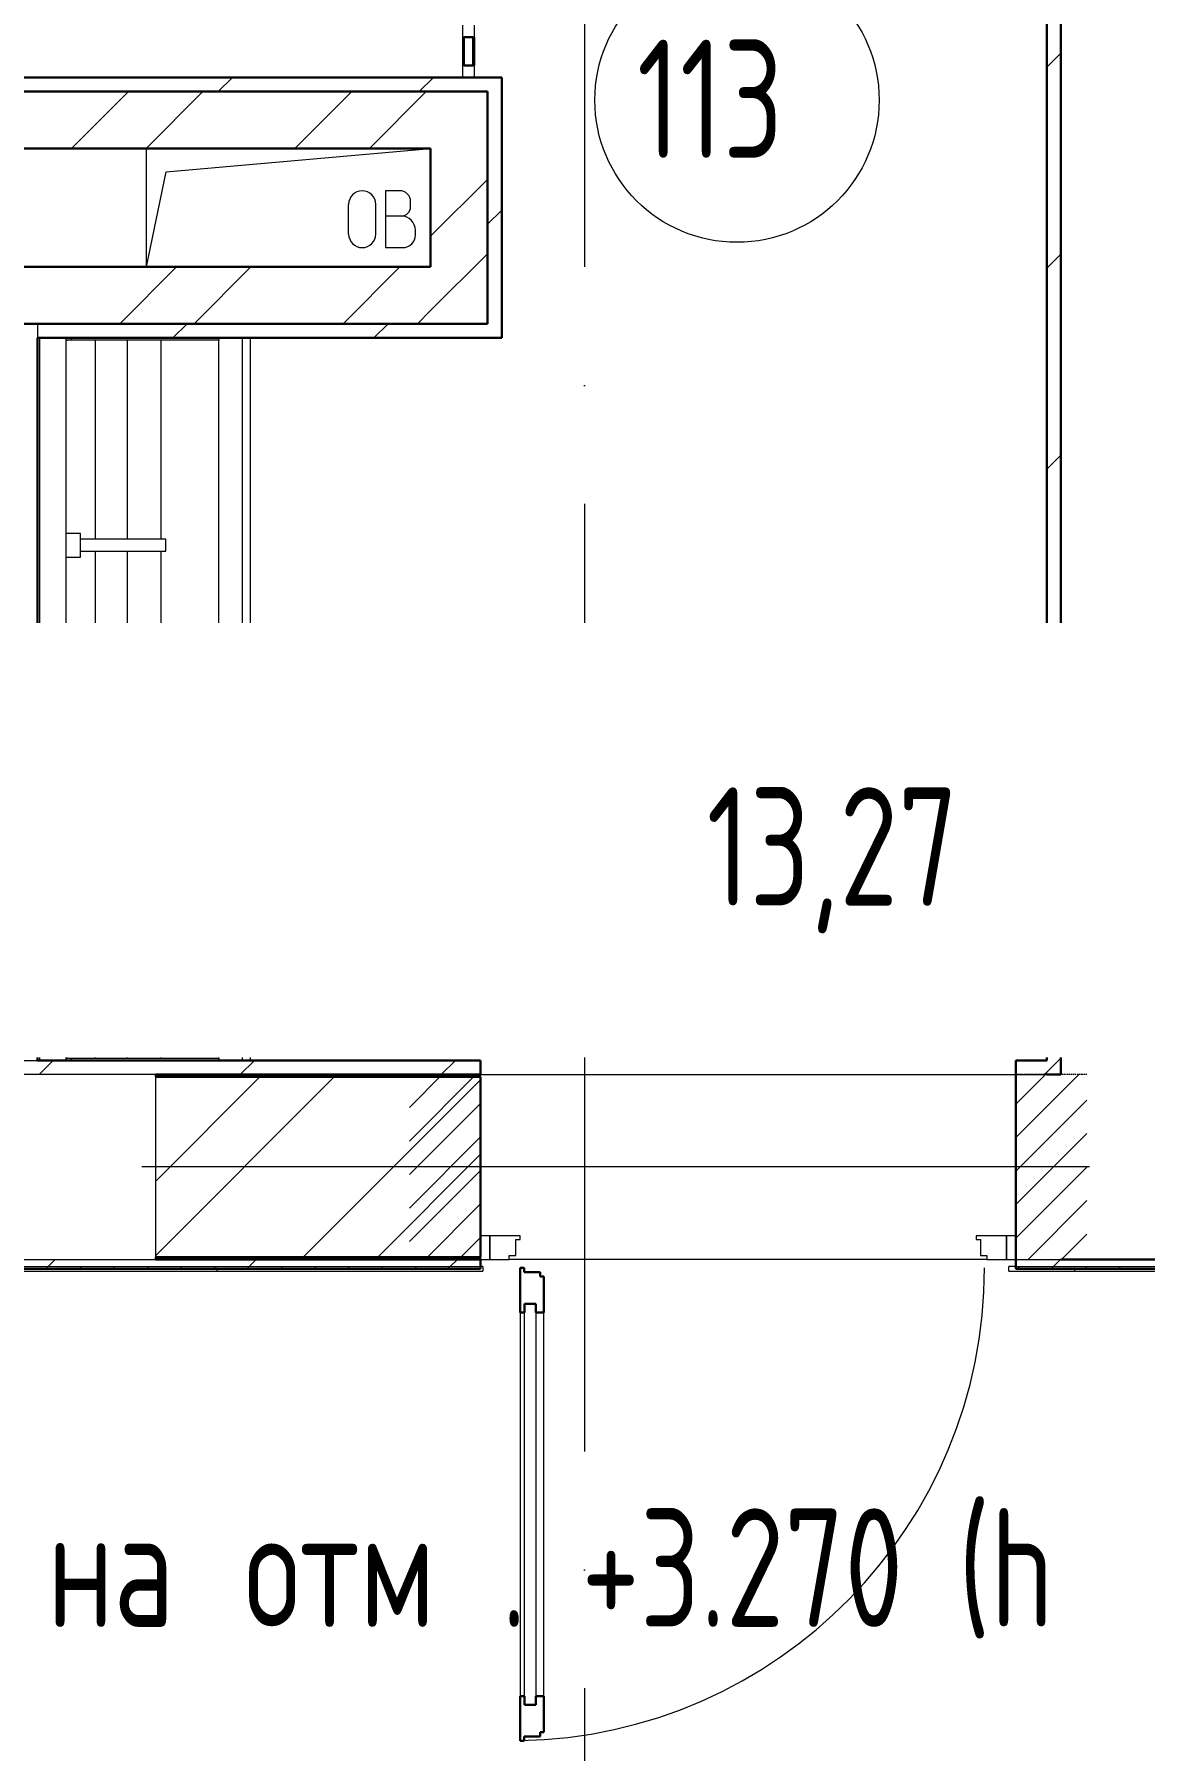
# Model space of a CAD drawing. Header units: millimetres. Extents: x -396912 to 182286, y -43638 to 41610.
# Drawn here: x -42117 to -39774, y -11860 to -8237 of the extents above; entities that cross this region are included whole.
import ezdxf
from ezdxf import colors
from ezdxf.entities.mleader import LeaderData, LeaderLine
from ezdxf.math import Vec2, Vec3

# ---------------------------------------------------------------- set-up
doc = ezdxf.new("R2010")
doc.units = ezdxf.units.MM
doc.linetypes.add('ADSK_Линия сетки', pattern=[25, 20, -2.5, 0, -2.5])
doc.linetypes.add('ADSK_Штриховая_ш2 п1_5', pattern=[4.5, 3, -1.5])
for name, color, linetype, lineweight in [('RC-Выноски', 7, 'Continuous', 0), ('Аннотация', 7, 'Continuous', 18), ('Витраж', 7, 'Continuous', 9), ('Двери', 252, 'Continuous', 9), ('Марки помещений', 252, 'Continuous', 20), ('Ограждение', 252, 'Continuous', 9), ('Оси', 252, 'Continuous', 9), ('Перекрытие', 252, 'Continuous', 18), ('Сантехника', 252, 'Continuous', 9), ('Стены внутренние', 7, 'Continuous', 18), ('Стены наружные', 7, 'Continuous', 18), ('Стены разрез', 7, 'Continuous', 30), ('Стены штриховка', 7, 'Continuous', 9)]:
    doc.layers.add(name, color=color, linetype=linetype, lineweight=lineweight)
doc.layers.add('Двери открывание', color=7, linetype='Continuous', lineweight=9, true_color=0xc0c0c0)
doc.styles.add('GOST Common_3', font='', dxfattribs={"height": 3.5})
doc.styles.add('RubezhCAD', font='', dxfattribs={"oblique": 10})
doc.styles.get('GOST Common_3').set_extended_font_data('GOST 2.304 type A')
doc.styles.get('RubezhCAD').set_extended_font_data('GOST type A')

# ---------------------------------------------------------------- blocks, each defined once
blk = doc.blocks.new('1 этаж')
at = {"layer": 'Двери', "lineweight": 18, "true_color": 0x636466}
h = blk.add_hatch(dxfattribs=at)
h.set_pattern_fill('FP_2', color=251, angle=180, style=0, pattern_type=2)
h.set_pattern_definition([(225, (-46187.8, -11545.73), (35.3553, -35.3553), [])])
h.paths.add_polyline_path([(-45597.8, -11740.7), (-45597.8, -11350.7), (-45747.8, -11350.7), (-45747.8, -11740.7)])
h.paths.add_polyline_path([(-47027.8, -11740.7), (-46877.8, -11740.7), (-46877.8, -11350.7), (-47027.8, -11350.7)])
at = {"layer": 'Ограждение', "true_color": 0x636466}
h = blk.add_hatch(dxfattribs=at)
h.set_pattern_fill('FP_27', color=251, style=0, pattern_type=2)
h.set_pattern_definition([(0, (-32131.8, 94), (0, 600), []), (90, (-32131.8, 94), (-600, 4e-14), [])])
h.paths.add_polyline_path([(-46877.8, -11765.7), (-46872.8, -11765.7), (-46872.8, -11755.7), (-46877.8, -11755.7), (-46877.8, -11760.7), (-48342.8, -11760.7), (-48342.8, -11755.7), (-48371.8, -11755.7), (-48371.8, -11765.7), (-47395.4, -11765.7)])
h = blk.add_hatch(dxfattribs=at)
h.set_pattern_fill('FP_26', color=251, style=0, pattern_type=2)
h.set_pattern_definition([(0, (-32121.8, 94), (0, 600), []), (90, (-32121.8, 94), (-600, 4e-14), [])])
h.paths.add_polyline_path([(-44347.8, -11765.7), (-44352.8, -11760.7), (-45747.8, -11760.7), (-45747.8, -11755.7), (-45762.8, -11755.7), (-45762.8, -11765.7), (-44352.8, -11765.7)])
at = {"color": 251, "lineweight": 18, "true_color": 0x636466}
for p, q in [((-47582.8, -9645.7), (-47582.8, -9395.7)), ((-47541, -9445.1), (-46982.8, -9395.7)), ((-47582.8, -9645.7), (-47541, -9445.1)), ((-47048.4, -9485), (-47078.4, -9485)), ((-47078.4, -9485), (-47078.4, -9605)), ((-47155.9, -9576.3), (-47155.9, -9513.7)), ((-47098.6, -9576.3), (-47098.6, -9513.7)), ((-47025.1, -9518.3), (-47025.1, -9508.3)), ((-47045.1, -9538.3), (-47078.4, -9538.3)), ((-47015.1, -9578.3), (-47015.1, -9568.3)), ((-47078.4, -9605), (-47041.7, -9605))]:
    blk.add_line(p, q, dxfattribs=at)
for centre, radius, start, end in [((-47127.2, -9513.7), 28.7, 0, 180), ((-47048.4, -9508.3), 23.3, 0, 90), ((-47045.1, -9518.3), 20, 270, 0), ((-47045.1, -9568.3), 30, 0, 90), ((-47127.2, -9576.3), 28.7, 180, 0), ((-47041.7, -9578.3), 26.7, 270, 0)]:
    blk.add_arc(centre, radius, start, end, dxfattribs=at)
at = {"layer": 'Витраж', "color": 251, "lineweight": 18, "true_color": 0x636466, "extrusion": (0, 0, -1)}
for p, q in [((-46915.3, -9135.7), (-46915.3, -9160.7)), ((-46915.3, -9160.7), (-46890.3, -9160.7)), ((-46890.3, -9160.7), (-46890.3, -9135.7))]:
    blk.add_line(p, q, dxfattribs=at)
at = {"layer": 'Витраж', "color": 251, "true_color": 0x636466}
for p, q in [((-46915.3, -9160.7), (-46915.3, -9220.7)), ((-46890.3, -9160.7), (-46890.3, -9220.7))]:
    blk.add_line(p, q, dxfattribs=at)
at = {"layer": 'Витраж', "color": 251, "lineweight": 18, "true_color": 0x636466}
for p, q in [((-46890.3, -9220.7), (-46915.3, -9220.7)), ((-46915.3, -9220.7), (-46915.3, -9245.7)), ((-46890.3, -9245.7), (-46890.3, -9220.7)), ((-46915.3, -9245.7), (-46890.3, -9245.7))]:
    blk.add_line(p, q, dxfattribs=at)
at = {"layer": 'Двери', "color": 251, "linetype": 'ADSK_Штриховая_ш2 п1_5', "true_color": 0x636466}
for p, q in [((-46877.8, -11350.7), (-47027.8, -11350.7)), ((-46877.8, -11740.7), (-46877.8, -11350.7)), ((-45597.8, -11350.7), (-45747.8, -11350.7)), ((-45747.8, -11350.7), (-45747.8, -11740.7)), ((-47027.8, -11740.7), (-46877.8, -11740.7)), ((-45747.8, -11740.7), (-45597.8, -11740.7))]:
    blk.add_line(p, q, dxfattribs=at)
at = {"layer": 'Двери', "color": 251, "true_color": 0x636466}
for p, q in [((-46877.8, -11690.7), (-46877.8, -11740.7)), ((-46857.8, -11690.7), (-46877.8, -11690.7)), ((-46857.8, -11740.7), (-46857.8, -11690.7)), ((-46793.8, -11690.7), (-46857.8, -11690.7)), ((-46857.8, -11690.7), (-46857.8, -11740.7)), ((-46802.8, -11732.7), (-46802.8, -11698.7)), ((-46802.8, -11698.7), (-46793.8, -11698.7)), ((-46793.8, -11698.7), (-46793.8, -11690.7)), ((-45767.8, -11690.7), (-45831.8, -11690.7)), ((-45831.8, -11690.7), (-45831.8, -11698.7)), ((-45831.8, -11698.7), (-45822.8, -11698.7)), ((-45822.8, -11698.7), (-45822.8, -11732.7)), ((-45747.8, -11690.7), (-45767.8, -11690.7)), ((-45767.8, -11690.7), (-45767.8, -11740.7)), ((-45767.8, -11740.7), (-45767.8, -11690.7)), ((-45747.8, -11740.7), (-45747.8, -11690.7)), ((-46816.8, -11740.7), (-46816.8, -11732.7)), ((-46816.8, -11732.7), (-46802.8, -11732.7)), ((-45822.8, -11732.7), (-45808.8, -11732.7)), ((-45808.8, -11732.7), (-45808.8, -11740.7)), ((-46877.8, -11740.7), (-46857.8, -11740.7)), ((-46857.8, -11740.7), (-46816.8, -11740.7)), ((-45808.8, -11740.7), (-45767.8, -11740.7)), ((-45767.8, -11740.7), (-45747.8, -11740.7)), ((-46784.8, -11834.7), (-46760.8, -11834.7)), ((-46784.8, -12680.7), (-46784.8, -11834.7)), ((-46760.8, -11834.7), (-46760.8, -12680.7)), ((-46793.8, -11852.7), (-46793.8, -12662.7)), ((-46743.8, -12662.7), (-46743.8, -11852.7)), ((-46760.8, -12680.7), (-46784.8, -12680.7))]:
    blk.add_line(p, q, dxfattribs=at)
at = {"layer": 'Двери', "color": 251, "lineweight": 30, "true_color": 0x636466}
for p, q in [((-46785.8, -11758.7), (-46793.8, -11758.7)), ((-46793.8, -11758.7), (-46793.8, -11852.7)), ((-46785.8, -11767.7), (-46785.8, -11758.7)), ((-46751.8, -11767.7), (-46785.8, -11767.7)), ((-46751.8, -11776.7), (-46751.8, -11767.7)), ((-46743.8, -11776.7), (-46751.8, -11776.7)), ((-46743.8, -11852.7), (-46743.8, -11776.7)), ((-46784.8, -11834.7), (-46784.8, -11852.7)), ((-46760.8, -11834.7), (-46784.8, -11834.7)), ((-46760.8, -11852.7), (-46760.8, -11834.7)), ((-46784.8, -11852.7), (-46793.8, -11852.7)), ((-46743.8, -11852.7), (-46760.8, -11852.7)), ((-46793.8, -12662.7), (-46793.8, -12756.7)), ((-46784.8, -12662.7), (-46793.8, -12662.7)), ((-46784.8, -12680.7), (-46784.8, -12662.7)), ((-46760.8, -12662.7), (-46760.8, -12680.7)), ((-46743.8, -12662.7), (-46760.8, -12662.7)), ((-46743.8, -12738.7), (-46743.8, -12662.7)), ((-46760.8, -12680.7), (-46784.8, -12680.7)), ((-46785.8, -12756.7), (-46785.8, -12747.7)), ((-46785.8, -12747.7), (-46751.8, -12747.7)), ((-46751.8, -12747.7), (-46751.8, -12738.7)), ((-46751.8, -12738.7), (-46743.8, -12738.7)), ((-46793.8, -12756.7), (-46785.8, -12756.7))]:
    blk.add_line(p, q, dxfattribs=at)
at = {"layer": 'Двери открывание', "color": 251, "true_color": 0x636466}
blk.add_arc((-46811.8, -11758.7), 998, 271.0334, 0, dxfattribs=at)
at = {"layer": 'Марки помещений', "color": 251, "true_color": 0x636466}
blk.add_circle((-46336.3, -9293.8), 300, dxfattribs=at)
at = {"layer": 'Ограждение', "color": 251, "true_color": 0x636466}
for p, q in [((-48371.8, -11765.7), (-46872.8, -11765.7)), ((-46872.8, -11755.7), (-46877.8, -11755.7)), ((-46872.8, -11755.7), (-46872.8, -11765.7)), ((-45762.8, -11765.7), (-45762.8, -11755.7)), ((-45747.8, -11755.7), (-45762.8, -11755.7)), ((-45762.8, -11765.7), (-44347.8, -11765.7))]:
    blk.add_line(p, q, dxfattribs=at)
at = {"layer": 'Оси', "color": 251, "linetype": 'ADSK_Линия сетки', "ltscale": 100, "true_color": 0x636466}
for p, q in [((-46657.8, -2645.7), (-46657.8, -33771.9)), ((4409.5, -11545.7), (-72530.1, -11545.7))]:
    blk.add_line(p, q, dxfattribs=at)
at = {"layer": 'Перекрытие', "color": 251, "ltscale": 100, "true_color": 0x636466}
blk.add_line((-47582.8, -9645.7), (-47582.8, -9395.7), dxfattribs=at)
at = {"layer": 'Сантехника', "color": 251, "true_color": 0x636466}
for p, q in [((-47807.8, -11320.7), (-47807.8, -9795.7)), ((-47751.8, -9800.7), (-47751.8, -9795.7)), ((-47751.8, -9795.7), (-47751.8, -9800.7)), ((-47751.8, -11315.7), (-47751.8, -9800.7)), ((-47751.8, -9800.7), (-47749.4, -9800.7)), ((-47740.9, -9800.7), (-47749.4, -9800.7)), ((-47740.9, -9800.7), (-47740.9, -9795.7)), ((-47429.8, -9800.7), (-47740.9, -9800.7)), ((-47690.4, -10220.8), (-47690.4, -9800.7)), ((-47622.4, -10220.7), (-47622.4, -9800.7)), ((-47551.7, -10220.7), (-47551.7, -9800.7)), ((-47429.8, -9795.7), (-47429.8, -9800.7)), ((-47429.8, -11315.7), (-47429.8, -9800.7)), ((-47379.8, -11320.7), (-47379.8, -9795.7)), ((-47362.8, -11320.7), (-47362.8, -9795.7)), ((-47721.8, -10208.2), (-47751.8, -10208.2)), ((-47721.8, -10258.2), (-47721.8, -10208.2)), ((-47541.8, -10220.7), (-47721.8, -10220.7)), ((-47721.8, -10245.7), (-47541.8, -10245.7)), ((-47690.4, -10870.8), (-47690.4, -10245.7)), ((-47622.4, -10870.7), (-47622.4, -10245.7)), ((-47551.7, -10870.7), (-47551.7, -10245.7)), ((-47541.8, -10245.7), (-47541.8, -10220.7)), ((-47751.8, -10258.2), (-47721.8, -10258.2)), ((-47721.8, -10858.2), (-47751.8, -10858.2)), ((-47721.8, -10908.2), (-47721.8, -10858.2)), ((-47541.8, -10870.7), (-47721.8, -10870.7)), ((-47721.8, -10895.7), (-47541.8, -10895.7)), ((-47690.4, -11315.7), (-47690.4, -10895.7)), ((-47622.4, -11315.7), (-47622.4, -10895.7)), ((-47551.7, -11315.7), (-47551.7, -10895.7)), ((-47541.8, -10895.7), (-47541.8, -10870.7)), ((-47751.8, -10908.2), (-47721.8, -10908.2)), ((-47751.8, -11320.7), (-47751.8, -11315.7)), ((-47749.4, -11315.7), (-47751.8, -11315.7)), ((-47751.8, -11315.7), (-47751.8, -11320.7)), ((-47749.4, -11315.7), (-47740.9, -11315.7)), ((-47740.9, -11315.7), (-47429.8, -11315.7)), ((-47740.9, -11320.7), (-47740.9, -11315.7)), ((-47429.8, -11315.7), (-47429.8, -11320.7))]:
    blk.add_line(p, q, dxfattribs=at)
at = {"layer": 'Сантехника', "color": 251, "true_color": 0x636466, "flags": 128}
for points in [[(-47552.5, -10558.2), (-47552.5, -10556.9), (-47552.6, -10555.5), (-47552.7, -10554.1), (-47552.9, -10552.8), (-47553.2, -10551.4), (-47553.5, -10550.1), (-47553.8, -10548.8), (-47554.2, -10547.4), (-47554.7, -10546.1), (-47555.2, -10544.9), (-47555.8, -10543.6), (-47556.4, -10542.4), (-47557, -10541.2), (-47557.7, -10540), (-47558.5, -10538.9), (-47559.3, -10537.7), (-47560.1, -10536.7), (-47561, -10535.6), (-47561.9, -10534.6), (-47562.9, -10533.6), (-47563.9, -10532.7), (-47564.9, -10531.8), (-47566, -10530.9), (-47567.1, -10530.1), (-47568.3, -10529.4), (-47569.4, -10528.7), (-47570.6, -10528), (-47571.9, -10527.4), (-47573.1, -10526.8), (-47574.4, -10526.3), (-47575.7, -10525.8), (-47577, -10525.4), (-47578.3, -10525), (-47579.6, -10524.7), (-47581, -10524.4), (-47582.3, -10524.2), (-47583.7, -10524.1), (-47585.1, -10524), (-47586.4, -10523.9), (-47587.8, -10523.9), (-47589.2, -10524), (-47590.5, -10524.1), (-47591.9, -10524.3), (-47593.3, -10524.5), (-47594.6, -10524.8), (-47595.9, -10525.2), (-47597.2, -10525.6), (-47598.5, -10526), (-47599.8, -10526.5), (-47601.1, -10527), (-47602.3, -10527.6), (-47603.5, -10528.3), (-47604.7, -10529), (-47605.9, -10529.7), (-47607, -10530.5), (-47608.1, -10531.3), (-47609.1, -10532.2), (-47610.2, -10533.1), (-47611.1, -10534.1), (-47612.1, -10535.1), (-47613, -10536.1), (-47613.9, -10537.2), (-47614.7, -10538.3), (-47615.5, -10539.4), (-47616.2, -10540.5), (-47616.9, -10541.7), (-47617.5, -10543), (-47618.1, -10544.2), (-47618.6, -10545.5), (-47619.1, -10546.7), (-47619.6, -10548), (-47619.9, -10549.4), (-47620.3, -10550.7), (-47620.5, -10552), (-47620.8, -10553.4), (-47620.9, -10554.8), (-47621, -10556.1), (-47621.1, -10557.5), (-47621.1, -10558.2)], [(-47610.1, -10558.2), (-47610.1, -10557.3), (-47610, -10556.4), (-47609.9, -10555.4), (-47609.8, -10554.5), (-47609.6, -10553.6), (-47609.4, -10552.7), (-47609.2, -10551.8), (-47608.9, -10550.9), (-47608.6, -10550), (-47608.3, -10549.2), (-47607.9, -10548.3), (-47607.5, -10547.5), (-47607, -10546.7), (-47606.5, -10545.9), (-47606, -10545.1), (-47605.5, -10544.3), (-47604.9, -10543.6), (-47604.3, -10542.9), (-47603.7, -10542.2), (-47603, -10541.5), (-47602.4, -10540.9), (-47601.6, -10540.3), (-47600.9, -10539.7), (-47600.2, -10539.1), (-47599.4, -10538.6), (-47598.6, -10538.1), (-47597.8, -10537.7), (-47597, -10537.3), (-47596.1, -10536.9), (-47595.2, -10536.5), (-47594.4, -10536.2), (-47593.5, -10535.9), (-47592.6, -10535.7), (-47591.7, -10535.4), (-47590.8, -10535.3), (-47589.8, -10535.1), (-47588.9, -10535), (-47588, -10535), (-47587.1, -10534.9), (-47586.1, -10534.9), (-47585.2, -10535), (-47584.3, -10535.1), (-47583.3, -10535.2), (-47582.4, -10535.3), (-47581.5, -10535.5), (-47580.6, -10535.8), (-47579.7, -10536), (-47578.8, -10536.3), (-47578, -10536.7), (-47577.1, -10537), (-47576.3, -10537.4), (-47575.4, -10537.9), (-47574.6, -10538.4), (-47573.9, -10538.9), (-47573.1, -10539.4), (-47572.3, -10540), (-47571.6, -10540.5), (-47570.9, -10541.2), (-47570.3, -10541.8), (-47569.6, -10542.5), (-47569, -10543.2), (-47568.4, -10543.9), (-47567.9, -10544.7), (-47567.3, -10545.4), (-47566.8, -10546.2), (-47566.4, -10547), (-47565.9, -10547.9), (-47565.5, -10548.7), (-47565.2, -10549.6), (-47564.8, -10550.4), (-47564.6, -10551.3), (-47564.3, -10552.2), (-47564.1, -10553.1), (-47563.9, -10554), (-47563.7, -10554.9), (-47563.6, -10555.9), (-47563.5, -10556.8), (-47563.5, -10557.7), (-47563.5, -10558.2)], [(-47607.2, -10547.6), (-47606.8, -10546.8), (-47606.3, -10546), (-47605.8, -10545.2), (-47605.3, -10544.5), (-47604.7, -10543.7), (-47604.1, -10543), (-47603.5, -10542.4), (-47602.9, -10541.7), (-47602.2, -10541.1), (-47601.5, -10540.5), (-47600.8, -10539.9)], [(-47603.3, -10541.8), (-47604, -10542.5), (-47604.6, -10543.2), (-47605.2, -10543.9), (-47605.7, -10544.7), (-47606.3, -10545.4), (-47606.8, -10546.2), (-47607.2, -10547)], [(-47600, -10539.4), (-47599.2, -10538.8), (-47598.5, -10538.4), (-47597.7, -10537.9), (-47596.8, -10537.5), (-47596, -10537.1), (-47595.1, -10536.8), (-47594.3, -10536.4), (-47593.4, -10536.2), (-47592.5, -10535.9), (-47591.6, -10535.7), (-47590.7, -10535.5), (-47589.8, -10535.4), (-47588.9, -10535.3), (-47588, -10535.2), (-47587.1, -10535.2), (-47586.1, -10535.2), (-47585.2, -10535.2), (-47584.3, -10535.3), (-47583.4, -10535.4), (-47582.5, -10535.6), (-47581.6, -10535.8), (-47580.7, -10536), (-47579.8, -10536.3), (-47578.9, -10536.6), (-47578.1, -10536.9), (-47577.2, -10537.3), (-47576.4, -10537.7), (-47575.6, -10538.1), (-47574.8, -10538.6), (-47574, -10539.1), (-47573.2, -10539.6), (-47572.5, -10540.2), (-47571.8, -10540.7), (-47571.1, -10541.4), (-47570.4, -10542), (-47569.8, -10542.7), (-47569.2, -10543.4), (-47568.6, -10544.1), (-47568.1, -10544.8), (-47567.6, -10545.6), (-47567.1, -10546.4), (-47566.6, -10547.2)], [(-47590.3, -10535.2), (-47591.2, -10535.3), (-47592.1, -10535.5), (-47593, -10535.8), (-47593.9, -10536), (-47594.8, -10536.3), (-47595.6, -10536.7), (-47596.5, -10537), (-47597.3, -10537.4)], [(-47590.2, -10542.4), (-47589.6, -10542.3), (-47588.9, -10542.2), (-47588.3, -10542.1), (-47587.6, -10542.1), (-47587, -10542), (-47586.3, -10542), (-47585.7, -10542.1), (-47585, -10542.1), (-47584.4, -10542.2), (-47583.8, -10542.3)], [(-47575.8, -10537.7), (-47576.7, -10537.3), (-47577.5, -10536.9), (-47578.4, -10536.5), (-47579.2, -10536.2), (-47580.1, -10535.9), (-47581, -10535.7), (-47581.9, -10535.4), (-47582.8, -10535.3), (-47583.8, -10535.1)], [(-47566.6, -10546.7), (-47567.1, -10545.9), (-47567.6, -10545.1), (-47568.1, -10544.3), (-47568.7, -10543.6), (-47569.3, -10542.9), (-47569.9, -10542.2), (-47570.6, -10541.5)], [(-47621.1, -10558.2), (-47621.1, -10559.6), (-47621, -10561), (-47620.9, -10562.3), (-47620.7, -10563.7), (-47620.4, -10565), (-47620.1, -10566.4), (-47619.8, -10567.7), (-47619.4, -10569), (-47618.9, -10570.3), (-47618.4, -10571.6), (-47617.8, -10572.8), (-47617.2, -10574.1), (-47616.6, -10575.3), (-47615.9, -10576.5), (-47615.1, -10577.6), (-47614.3, -10578.7), (-47613.5, -10579.8), (-47612.6, -10580.8), (-47611.7, -10581.9), (-47610.7, -10582.8), (-47609.7, -10583.8), (-47608.7, -10584.7), (-47607.6, -10585.5), (-47606.5, -10586.3), (-47605.3, -10587.1), (-47604.2, -10587.8), (-47603, -10588.5), (-47601.7, -10589.1), (-47600.5, -10589.7), (-47599.2, -10590.2), (-47597.9, -10590.7), (-47596.6, -10591.1), (-47595.3, -10591.5), (-47594, -10591.8), (-47592.6, -10592), (-47591.3, -10592.2), (-47589.9, -10592.4), (-47588.5, -10592.5), (-47587.2, -10592.5), (-47585.8, -10592.5), (-47584.4, -10592.4), (-47583.1, -10592.3), (-47581.7, -10592.1), (-47580.4, -10591.9), (-47579, -10591.6), (-47577.7, -10591.3), (-47576.4, -10590.9), (-47575.1, -10590.5), (-47573.8, -10590), (-47572.5, -10589.4), (-47571.3, -10588.8), (-47570.1, -10588.2), (-47568.9, -10587.5), (-47567.7, -10586.7), (-47566.6, -10586), (-47565.5, -10585.1), (-47564.5, -10584.3), (-47563.4, -10583.3), (-47562.5, -10582.4), (-47561.5, -10581.4), (-47560.6, -10580.4), (-47559.7, -10579.3), (-47558.9, -10578.2), (-47558.1, -10577.1), (-47557.4, -10575.9), (-47556.7, -10574.7), (-47556.1, -10573.5), (-47555.5, -10572.3), (-47555, -10571), (-47554.5, -10569.7), (-47554, -10568.4), (-47553.7, -10567.1), (-47553.3, -10565.8), (-47553.1, -10564.4), (-47552.8, -10563.1), (-47552.7, -10561.7), (-47552.6, -10560.3), (-47552.5, -10559), (-47552.5, -10558.2)], [(-47609.7, -10554), (-47609.9, -10554.9), (-47610, -10555.9), (-47610.1, -10556.8), (-47610.1, -10557.7), (-47610.1, -10558.2)], [(-47610.1, -10558.2), (-47610.1, -10559.2), (-47610, -10560.1), (-47609.9, -10561), (-47609.8, -10561.9)], [(-47563.5, -10558.2), (-47563.5, -10559.2), (-47563.6, -10560.1), (-47563.7, -10561), (-47563.8, -10561.9), (-47564, -10562.9), (-47564.2, -10563.8), (-47564.4, -10564.7), (-47564.7, -10565.6), (-47565, -10566.4), (-47565.3, -10567.3), (-47565.7, -10568.2), (-47566.1, -10569), (-47566.6, -10569.8), (-47567.1, -10570.6), (-47567.6, -10571.4), (-47568.1, -10572.1), (-47568.7, -10572.9), (-47569.3, -10573.6), (-47569.9, -10574.3), (-47570.6, -10574.9), (-47571.2, -10575.6), (-47572, -10576.2), (-47572.7, -10576.8), (-47573.4, -10577.3), (-47574.2, -10577.8), (-47575, -10578.3), (-47575.8, -10578.8), (-47576.7, -10579.2), (-47577.5, -10579.6), (-47578.4, -10579.9), (-47579.2, -10580.3), (-47580.1, -10580.6), (-47581, -10580.8), (-47581.9, -10581), (-47582.8, -10581.2), (-47583.8, -10581.3), (-47584.7, -10581.4), (-47585.6, -10581.5), (-47586.5, -10581.5), (-47587.5, -10581.5), (-47588.4, -10581.5), (-47589.3, -10581.4), (-47590.3, -10581.3), (-47591.2, -10581.1), (-47592.1, -10580.9), (-47593, -10580.7), (-47593.9, -10580.4), (-47594.8, -10580.1), (-47595.6, -10579.8), (-47596.5, -10579.4), (-47597.3, -10579), (-47598.2, -10578.6), (-47599, -10578.1), (-47599.7, -10577.6), (-47600.5, -10577.1), (-47601.3, -10576.5), (-47602, -10575.9), (-47602.7, -10575.3), (-47603.3, -10574.6), (-47604, -10574), (-47604.6, -10573.3), (-47605.2, -10572.5), (-47605.7, -10571.8), (-47606.3, -10571), (-47606.8, -10570.2), (-47607.2, -10569.4), (-47607.7, -10568.6), (-47608.1, -10567.8), (-47608.4, -10566.9), (-47608.8, -10566), (-47609, -10565.2), (-47609.3, -10564.3), (-47609.5, -10563.4), (-47609.7, -10562.4), (-47609.9, -10561.5), (-47610, -10560.6), (-47610.1, -10559.7), (-47610.1, -10558.7), (-47610.1, -10558.2)], [(-47609.8, -10558.2), (-47609.8, -10557.3), (-47609.8, -10556.4), (-47609.7, -10555.5), (-47609.5, -10554.6), (-47609.4, -10553.7), (-47609.2, -10552.8)], [(-47609.3, -10563.3), (-47609.5, -10562.4), (-47609.6, -10561.5), (-47609.7, -10560.6), (-47609.8, -10559.6), (-47609.8, -10558.7), (-47609.8, -10558.2)], [(-47582.9, -10580.9), (-47583.8, -10581.1), (-47584.7, -10581.2), (-47585.6, -10581.2), (-47586.6, -10581.3), (-47587.5, -10581.3), (-47588.4, -10581.2), (-47589.3, -10581.1), (-47590.2, -10581), (-47591.1, -10580.9), (-47592, -10580.7), (-47592.9, -10580.4), (-47593.8, -10580.2), (-47594.7, -10579.9), (-47595.5, -10579.5), (-47596.4, -10579.2), (-47597.2, -10578.8), (-47598, -10578.3), (-47598.8, -10577.9), (-47599.6, -10577.4), (-47600.4, -10576.9), (-47601.1, -10576.3), (-47601.8, -10575.7), (-47602.5, -10575.1), (-47603.2, -10574.5), (-47603.8, -10573.8), (-47604.4, -10573.1), (-47605, -10572.4), (-47605.5, -10571.6), (-47606.1, -10570.9), (-47606.5, -10570.1), (-47607, -10569.3)], [(-47607, -10569.8), (-47606.5, -10570.6), (-47606, -10571.4), (-47605.5, -10572.1), (-47604.9, -10572.9), (-47604.3, -10573.6), (-47603.7, -10574.3), (-47603, -10574.9)], [(-47603, -10558.2), (-47603, -10557.6), (-47602.9, -10556.9), (-47602.9, -10556.3), (-47602.8, -10555.7), (-47602.7, -10555), (-47602.5, -10554.4), (-47602.4, -10553.8), (-47602.2, -10553.1), (-47602, -10552.5), (-47601.7, -10551.9), (-47601.5, -10551.3), (-47601.2, -10550.8), (-47600.9, -10550.2), (-47600.5, -10549.6), (-47600.2, -10549.1), (-47599.8, -10548.6), (-47599.4, -10548), (-47599, -10547.5), (-47598.5, -10547.1), (-47598.1, -10546.6), (-47597.6, -10546.2), (-47597.1, -10545.7), (-47596.6, -10545.3), (-47596.1, -10545), (-47595.6, -10544.6)], [(-47595.8, -10571.7), (-47596.3, -10571.3), (-47596.9, -10570.9), (-47597.4, -10570.5), (-47597.8, -10570.1), (-47598.3, -10569.6), (-47598.7, -10569.2), (-47599.2, -10568.7), (-47599.6, -10568.2), (-47600, -10567.7), (-47600.3, -10567.1), (-47600.7, -10566.6), (-47601, -10566), (-47601.3, -10565.4), (-47601.6, -10564.9), (-47601.8, -10564.3), (-47602.1, -10563.7), (-47602.3, -10563), (-47602.5, -10562.4), (-47602.6, -10561.8), (-47602.7, -10561.2), (-47602.8, -10560.5), (-47602.9, -10559.9), (-47603, -10559.2), (-47603, -10558.6), (-47603, -10558.2)], [(-47597.2, -10579.1), (-47597, -10579.2), (-47596.1, -10579.6), (-47595.2, -10579.9), (-47594.4, -10580.3), (-47593.5, -10580.6), (-47592.6, -10580.8), (-47591.7, -10581), (-47590.8, -10581.2), (-47589.8, -10581.3)], [(-47583.4, -10574.1), (-47584, -10574.2), (-47584.7, -10574.3), (-47585.3, -10574.4), (-47586, -10574.4), (-47586.6, -10574.4), (-47587.3, -10574.4), (-47587.9, -10574.4), (-47588.6, -10574.3), (-47589.2, -10574.3), (-47589.8, -10574.1)], [(-47573.6, -10577.1), (-47574.4, -10577.6), (-47575.1, -10578.1), (-47575.9, -10578.5), (-47576.8, -10579), (-47577.6, -10579.4), (-47578.5, -10579.7), (-47579.3, -10580)], [(-47578.8, -10580.1), (-47578, -10579.8), (-47577.1, -10579.4), (-47576.3, -10579)], [(-47570.6, -10558.2), (-47570.6, -10558.9), (-47570.7, -10559.5), (-47570.7, -10560.2), (-47570.8, -10560.8), (-47570.9, -10561.4), (-47571.1, -10562.1), (-47571.2, -10562.7), (-47571.4, -10563.3), (-47571.6, -10563.9), (-47571.9, -10564.5), (-47572.1, -10565.1), (-47572.4, -10565.7), (-47572.7, -10566.3), (-47573.1, -10566.8), (-47573.4, -10567.4), (-47573.8, -10567.9), (-47574.2, -10568.4), (-47574.6, -10568.9), (-47575.1, -10569.4), (-47575.5, -10569.9), (-47576, -10570.3), (-47576.5, -10570.7), (-47577, -10571.1), (-47577.5, -10571.5), (-47578, -10571.9)], [(-47577.8, -10544.8), (-47577.3, -10545.1), (-47576.8, -10545.5), (-47576.3, -10545.9), (-47575.8, -10546.4), (-47575.3, -10546.8), (-47574.9, -10547.3), (-47574.4, -10547.8), (-47574, -10548.3), (-47573.6, -10548.8), (-47573.3, -10549.3), (-47572.9, -10549.9), (-47572.6, -10550.4), (-47572.3, -10551), (-47572, -10551.6), (-47571.8, -10552.2), (-47571.5, -10552.8), (-47571.3, -10553.4), (-47571.2, -10554), (-47571, -10554.7), (-47570.9, -10555.3), (-47570.8, -10555.9), (-47570.7, -10556.6), (-47570.6, -10557.2), (-47570.6, -10557.9), (-47570.6, -10558.2)], [(-47566.4, -10568.9), (-47566.8, -10569.7), (-47567.3, -10570.5), (-47567.8, -10571.2), (-47568.3, -10572), (-47568.9, -10572.7), (-47569.5, -10573.4), (-47570.1, -10574.1), (-47570.8, -10574.8), (-47571.4, -10575.4), (-47572.1, -10576), (-47572.8, -10576.6)], [(-47570.3, -10574.6), (-47569.6, -10574), (-47569, -10573.3), (-47568.4, -10572.5), (-47567.9, -10571.8), (-47567.3, -10571), (-47566.8, -10570.2), (-47566.4, -10569.4)], [(-47563.8, -10558.2), (-47563.8, -10559.2), (-47563.8, -10560.1), (-47563.9, -10561), (-47564.1, -10561.9), (-47564.2, -10562.8), (-47564.4, -10563.7)], [(-47564.3, -10553.2), (-47564.1, -10554.1), (-47564, -10555), (-47563.9, -10555.9), (-47563.8, -10556.8), (-47563.8, -10557.7), (-47563.8, -10558.2)], [(-47563.9, -10562.4), (-47563.7, -10561.5), (-47563.6, -10560.6), (-47563.5, -10559.7), (-47563.5, -10558.7), (-47563.5, -10558.2)], [(-47563.5, -10558.2), (-47563.5, -10557.3), (-47563.6, -10556.4), (-47563.7, -10555.4), (-47563.8, -10554.5)]]:
    blk.add_lwpolyline(points, dxfattribs=at)
at = {"layer": 'Сантехника', "color": 251, "true_color": 0x636466}
for centre, radius, start, end in [((-47586.8, -10558.2), 34.3, 145.0376, 161.2102), ((-47586.8, -10558.2), 34.3, 133.5244, 136.5478), ((-47586.8, -10558.2), 34.3, 112.2071, 130.7179), ((-47586.8, -10558.2), 15.9, 0, 180), ((-47586.8, -10558.2), 16.2, 45, 101.028), ((-47586.8, -10542), 3, 75.0441, 180), ((-47586.8, -10542), 3, 75.0441, 180), ((-47586.8, -10542), 3, 180, 255), ((-47586.8, -10542), 3, 180, 284.9559), ((-47586.8, -10558.2), 34.3, 81.2405, 94.5295), ((-47586.8, -10558.2), 18.1, 83.5568, 96.4432), ((-47586.8, -10542), 3, 0, 75), ((-47586.8, -10542), 3, 0, 75), ((-47586.8, -10542), 3, 285, 0), ((-47586.8, -10542), 3, 285, 0), ((-47586.8, -10558.2), 34.3, 75.5624, 79.0767), ((-47586.8, -10558.2), 34.3, 56.7153, 72.8932), ((-47586.8, -10558.2), 34.3, 45.5559, 46.7381), ((-47586.8, -10558.2), 34.3, 20.4173, 38.2302), ((-47586.8, -10558.2), 34.3, 170.6068, 180), ((-47586.8, -10558.2), 34.3, 180, 184.4583), ((-47586.8, -10558.2), 34.3, 186.4389, 189.3932), ((-47586.8, -10558.2), 34.3, 164.3157, 167.198), ((-47586.8, -10558.2), 34.3, 200.4173, 218.2302), ((-47586.8, -10558.2), 23, 205.3123, 216), ((-47586.8, -10558.2), 23, 144, 154.1058), ((-47603, -10558.2), 3, 90, 180), ((-47603, -10558.2), 3, 150, 180), ((-47603, -10558.2), 3, 180, 210), ((-47603, -10558.2), 3, 180, 270), ((-47603, -10558.2), 3, 90, 105), ((-47603, -10558.2), 3, 255, 270), ((-47586.8, -10558.2), 16.2, 158.4339, 180), ((-47603, -10558.2), 3, 30, 90), ((-47603, -10558.2), 3, 0, 90), ((-47603, -10558.2), 3, 270, 0), ((-47603, -10558.2), 3, 270, 330), ((-47586.8, -10558.2), 15.9, 180, 0), ((-47586.8, -10558.2), 16.2, 135, 155.2568), ((-47598.3, -10546.8), 3, 45, 225), ((-47598.3, -10546.8), 3, 135, 195), ((-47598.3, -10569.7), 3, 135, 315), ((-47598.3, -10569.7), 3, 165, 225), ((-47586.8, -10558.2), 18.1, 136.4294, 141.4432), ((-47598.3, -10546.8), 3, 210, 225), ((-47586.8, -10558.2), 14.1, 173.2684, 180), ((-47586.8, -10558.2), 14.1, 180, 186.7316), ((-47598.3, -10569.7), 3, 135, 150), ((-47598.3, -10546.8), 3, 225, 45), ((-47598.3, -10546.8), 3, 225, 285), ((-47598.3, -10569.7), 3, 75, 135), ((-47598.3, -10569.7), 3, 315, 135), ((-47598.3, -10546.8), 3, 90, 120), ((-47598.3, -10569.7), 3, 240, 270), ((-47586.8, -10558.2), 16.2, 219.3943, 225), ((-47586.8, -10558.2), 14.1, 219.9619, 225), ((-47586.8, -10558.2), 16.2, 110.5449, 130.4644), ((-47586.8, -10558.2), 14.1, 127.2178, 138.2234), ((-47586.8, -10558.2), 14.1, 221.7766, 232.7822), ((-47586.8, -10558.2), 16.2, 229.5356, 281.028), ((-47586.8, -10558.2), 14.1, 125.0449, 135), ((-47586.8, -10558.2), 13.9, 45, 135), ((-47586.8, -10558.2), 13.9, 45, 135), ((-47586.8, -10558.2), 13.9, 225, 315), ((-47586.8, -10558.2), 13.9, 225, 315), ((-47586.8, -10558.2), 14.1, 226.2949, 236.25), ((-47598.3, -10546.8), 3, 330, 45), ((-47598.3, -10569.7), 3, 315, 30), ((-47586.8, -10558.2), 14.1, 113.7949, 123.75), ((-47586.8, -10558.2), 14.1, 237.5449, 247.5), ((-47586.8, -10558.2), 14.1, 102.5449, 112.5), ((-47586.8, -10558.2), 14.1, 248.7949, 258.75), ((-47586.8, -10558.2), 3, 0, 180), ((-47586.8, -10558.2), 3, 180, 0), ((-47586.8, -10574.4), 3, 0, 180), ((-47586.8, -10574.4), 3, 105, 180), ((-47586.8, -10574.4), 3, 180, 284.9559), ((-47586.8, -10574.4), 3, 180, 284.9559), ((-47586.8, -10558.2), 14.1, 91.2949, 101.25), ((-47586.8, -10558.2), 14.1, 86.8193, 100.001), ((-47586.8, -10558.2), 14.1, 260.0449, 270), ((-47586.8, -10558.2), 14.1, 260.5238, 275.3542), ((-47586.8, -10558.2), 18.1, 263.5568, 276.4432), ((-47586.8, -10558.2), 14.1, 80.0449, 90), ((-47586.8, -10558.2), 14.1, 271.2949, 281.25), ((-47586.8, -10574.4), 3, 0, 75), ((-47586.8, -10574.4), 3, 285, 0), ((-47586.8, -10574.4), 3, 285, 0), ((-47586.8, -10558.2), 14.1, 68.7949, 78.75), ((-47586.8, -10558.2), 14.1, 282.5449, 292.5), ((-47586.8, -10558.2), 14.1, 57.5449, 67.5), ((-47586.8, -10558.2), 14.1, 293.7949, 303.75), ((-47586.8, -10558.2), 16.2, 292.466, 315), ((-47586.8, -10558.2), 14.1, 46.2949, 56.25), ((-47586.8, -10558.2), 14.1, 42.2028, 55.2148), ((-47586.8, -10558.2), 14.1, 304.7852, 317.7972), ((-47586.8, -10558.2), 14.1, 305.0449, 315), ((-47575.3, -10546.8), 3, 135, 210), ((-47575.3, -10546.8), 3, 135, 315), ((-47575.3, -10569.7), 3, 45, 225), ((-47575.3, -10569.7), 3, 150, 225), ((-47575.3, -10546.8), 3, 315, 135), ((-47575.3, -10569.7), 3, 225, 45), ((-47586.8, -10558.2), 14.1, 38.2351, 45), ((-47586.8, -10558.2), 14.1, 316.2949, 321.7649), ((-47575.3, -10546.8), 3, 255, 315), ((-47575.3, -10569.7), 3, 45, 105), ((-47575.3, -10546.8), 3, 60, 90), ((-47575.3, -10569.7), 3, 270, 300), ((-47586.8, -10558.2), 18.1, 316.1528, 321.4432), ((-47570.6, -10558.2), 3, 90, 180), ((-47570.6, -10558.2), 3, 180, 270), ((-47575.3, -10546.8), 3, 345, 45), ((-47575.3, -10546.8), 3, 315, 330), ((-47570.6, -10558.2), 3, 90, 150), ((-47570.6, -10558.2), 3, 210, 270), ((-47575.3, -10569.7), 3, 30, 45), ((-47575.3, -10569.7), 3, 315, 15), ((-47586.8, -10558.2), 14.1, 0, 6.7316), ((-47586.8, -10558.2), 14.1, 353.2684, 0), ((-47586.8, -10558.2), 16.2, 338.4339, 0), ((-47570.6, -10558.2), 3, 75, 90), ((-47570.6, -10558.2), 3, 0, 90), ((-47570.6, -10558.2), 3, 270, 0), ((-47570.6, -10558.2), 3, 270, 285), ((-47586.8, -10558.2), 23, 25.3123, 36), ((-47586.8, -10558.2), 23, 324, 334.1058), ((-47570.6, -10558.2), 3, 0, 30), ((-47570.6, -10558.2), 3, 330, 0), ((-47586.8, -10558.2), 34.3, 325.0376, 341.2102), ((-47586.8, -10558.2), 34.3, 344.3157, 347.198), ((-47586.8, -10558.2), 34.3, 350.2639, 0), ((-47586.8, -10558.2), 34.3, 0, 4.4583), ((-47586.8, -10558.2), 34.3, 236.7153, 251.7365), ((-47586.8, -10558.2), 34.3, 255.5624, 259.0767), ((-47586.8, -10558.2), 34.3, 261.2405, 274.5295), ((-47586.8, -10558.2), 34.3, 292.2071, 310.7179), ((-47586.8, -10558.2), 34.3, 313.5244, 316.5478)]:
    blk.add_arc(centre, radius, start, end, dxfattribs=at)
at = {"layer": 'Стены внутренние', "color": 251, "lineweight": 30, "true_color": 0x636466}
for p, q in [((-45652.8, -5345.7), (-45652.8, -11350.7)), ((-47562.8, -11355.7), (-47562.8, -11350.7)), ((-45747.8, -11350.7), (-45747.8, -11740.7)), ((-45652.8, -11350.7), (-45682.8, -11350.7)), ((-47562.8, -11740.7), (-47562.8, -11735.7))]:
    blk.add_line(p, q, dxfattribs=at)
at = {"layer": 'Стены внутренние', "color": 251, "true_color": 0x636466}
for p, q in [((-47562.8, -11350.7), (-47842.8, -11350.7)), ((-47562.8, -11735.7), (-47562.8, -11355.7)), ((-46877.8, -11350.7), (-45682.8, -11350.7)), ((-48252.8, -11740.7), (-47562.8, -11740.7)), ((-45808.8, -11740.7), (-46816.8, -11740.7)), ((-45747.8, -11740.7), (-45652.8, -11740.7))]:
    blk.add_line(p, q, dxfattribs=at)
at = {"layer": 'Стены наружные', "color": 251, "lineweight": 30, "true_color": 0x636466}
for p, q in [((-45682.8, -5375.7), (-45682.8, -11320.7)), ((-46832.8, -9245.7), (-48107.8, -9245.7)), ((-46832.8, -9795.7), (-46832.8, -9245.7)), ((-46862.8, -9275.7), (-48137.8, -9275.7)), ((-46862.8, -9765.7), (-46862.8, -9275.7)), ((-47842.8, -9395.7), (-46982.8, -9395.7)), ((-46982.8, -9395.7), (-46982.8, -9645.7)), ((-46982.8, -9645.7), (-47842.8, -9645.7)), ((-46862.8, -9765.7), (-47842.8, -9765.7)), ((-47812.8, -11320.7), (-47812.8, -9795.7)), ((-47812.8, -9795.7), (-46832.8, -9795.7)), ((-46877.8, -11320.7), (-47812.8, -11320.7)), ((-46877.8, -11350.7), (-46877.8, -11320.7)), ((-45682.8, -11320.7), (-45747.8, -11320.7)), ((-45747.8, -11320.7), (-45747.8, -11350.7)), ((-47562.8, -11350.7), (-46877.8, -11350.7)), ((-46877.8, -11355.7), (-47562.8, -11355.7)), ((-46877.8, -11735.7), (-46877.8, -11355.7)), ((-47562.8, -11735.7), (-46877.8, -11735.7)), ((-48342.8, -11760.7), (-46877.8, -11760.7)), ((-46877.8, -11740.7), (-47562.8, -11740.7)), ((-46877.8, -11760.7), (-46877.8, -11740.7)), ((-45747.8, -11740.7), (-45747.8, -11760.7)), ((-45747.8, -11760.7), (-44352.8, -11760.7)), ((-45208.8, -11740.7), (-45652.8, -11740.7))]:
    blk.add_line(p, q, dxfattribs=at)
at = {"layer": 'Стены наружные', "color": 251, "linetype": 'Continuous', "lineweight": 9, "true_color": 0x636466}
for p, q in [((-45682.8, -9224.3), (-45652.8, -9194.3)), ((-47431.3, -9275.7), (-47401.3, -9245.7)), ((-47007, -9275.7), (-46977, -9245.7)), ((-47740.6, -9395.7), (-47620.6, -9275.7)), ((-47583.4, -9395.7), (-47463.4, -9275.7)), ((-47269.1, -9395.7), (-47149.1, -9275.7)), ((-47112, -9395.7), (-46992, -9275.7)), ((-46982.8, -9580.9), (-46862.8, -9460.9)), ((-46862.8, -9555.8), (-46832.8, -9525.8)), ((-46982.8, -9738), (-46862.8, -9618)), ((-45682.8, -9648.6), (-45652.8, -9618.6)), ((-47639.1, -9765.7), (-47519.1, -9645.7)), ((-47482, -9765.7), (-47362, -9645.7)), ((-47167.7, -9765.7), (-47047.7, -9645.7)), ((-47010.5, -9765.7), (-46982.8, -9738)), ((-47527, -9795.7), (-47497, -9765.7)), ((-47102.7, -9795.7), (-47072.7, -9765.7)), ((-45682.8, -10072.9), (-45652.8, -10042.9)), ((-45682.8, -10497.1), (-45652.8, -10467.1)), ((-45682.8, -10921.4), (-45652.8, -10891.4)), ((-47809.2, -11350.7), (-47779.2, -11320.7)), ((-47384.9, -11350.7), (-47354.9, -11320.7)), ((-46960.7, -11350.7), (-46930.7, -11320.7)), ((-45682.8, -11345.7), (-45652.8, -11315.7)), ((-47562.8, -11575.3), (-47343.3, -11355.7)), ((-47562.8, -11732.4), (-47186.1, -11355.7)), ((-47251.8, -11735.7), (-46877.8, -11361.7)), ((-45687.9, -11350.7), (-45682.8, -11345.7)), ((-47094.6, -11735.7), (-46877.8, -11518.9)), ((-47794.9, -11760.7), (-47789.9, -11755.7)), ((-47789.9, -11755.7), (-47774.9, -11740.7)), ((-47724.2, -11760.7), (-47719.2, -11755.7)), ((-47653.5, -11760.7), (-47648.5, -11755.7)), ((-47582.8, -11760.7), (-47577.8, -11755.7)), ((-47512.1, -11760.7), (-47507.1, -11755.7)), ((-47441.4, -11760.7), (-47436.4, -11755.7)), ((-47370.7, -11760.7), (-47365.7, -11755.7)), ((-47365.7, -11755.7), (-47350.7, -11740.7)), ((-47300, -11760.7), (-47295, -11755.7)), ((-47229.2, -11760.7), (-47224.2, -11755.7)), ((-47158.5, -11760.7), (-47153.5, -11755.7)), ((-47087.8, -11760.7), (-47082.8, -11755.7)), ((-47017.1, -11760.7), (-47012.1, -11755.7)), ((-46946.4, -11760.7), (-46941.4, -11755.7)), ((-46941.4, -11755.7), (-46926.4, -11740.7)), ((-45744.3, -11760.7), (-45739.3, -11755.7)), ((-45673.6, -11760.7), (-45668.6, -11755.7)), ((-45668.6, -11755.7), (-45653.6, -11740.7)), ((-45602.9, -11760.7), (-45597.9, -11755.7)), ((-45532.2, -11760.7), (-45527.2, -11755.7))]:
    blk.add_line(p, q, dxfattribs=at)
at = {"layer": 'Стены разрез', "color": 251, "true_color": 0x636466}
for p, q in [((-46892.8, -9160.7), (-46912.8, -9160.7)), ((-46912.8, -9160.7), (-46912.8, -9220.7)), ((-46892.8, -9220.7), (-46892.8, -9160.7)), ((-46912.8, -9220.7), (-46892.8, -9220.7))]:
    blk.add_line(p, q, dxfattribs=at)
at = {"layer": 'Стены штриховка', "color": 251, "true_color": 0x636466}
for p, q in [((-47812.8, -9765.7), (-47812.8, -9795.7)), ((-47842.8, -11320.7), (-47812.8, -11320.7)), ((-48342.8, -11755.7), (-46877.8, -11755.7)), ((-45747.8, -11755.7), (-44357.8, -11755.7))]:
    blk.add_line(p, q, dxfattribs=at)
at = {"layer": 'Аннотация', "color": 251, "true_color": 0x636466, "style": 'GOST Common_3', "width": 0.9}
for s, p in [('. +3.270 (h', (-46833.4, -12516.4)), ('на', (-47791.9, -12516.4)), ('отм', (-47375.2, -12516.4))]:
    blk.add_text(s, height=250, dxfattribs=at).set_placement(p)
at = {"layer": 'Марки помещений', "color": 251, "true_color": 0x636466, "style": 'GOST Common_3', "width": 0.9}
for s, p in [('113', (-46547.4, -9416.1)), ('%%U13,27', (-46400.4, -10994.3))]:
    blk.add_text(s, height=250, dxfattribs=at).set_placement(p)
blk = doc.blocks.new('_None')

msp = doc.modelspace()

# ---------------------------------------------------------------- block references
msp.add_blockref('1 этаж', (5702.1, 918.2))

# ---------------------------------------------------------------- next in the draw order: leaders
at = {"layer": 'RC-Выноски'}
ml = msp.add_multileader_mtext('Standard', dxfattribs=at)
ml.set_content('ВВГнг(А)-LSLTx 2х1,5\\Pс 1 этажа', color=256, style='RubezhCAD')
ml.set_leader_properties()
ml.set_arrow_properties(name='NONE')
ml.build(insert=Vec2(0, 0))
ml.multileader.update_dxf_attribs({"has_text_frame": 1, "text_left_attachment_type": 6, "text_right_attachment_type": 6, "dogleg_length": 2, "arrow_head_size": 400, "scale": 100})
ctx = ml.context
ctx.base_point, ctx.scale, ctx.char_height, ctx.arrow_head_size, ctx.landing_gap_size, ctx.plane_origin = Vec3(-183990.3, -9904.4), 100, 250, 400, 100, Vec3(-683576, -453595.9)
ctx.left_attachment, ctx.right_attachment, ctx.text_align_type = 6, 6, 1
notes = []
notes.append((ctx, [(0, (1, 1, 0), (-184190.3, -9904.4), (1, 0), 200, [(0, [(-184917.4, -10624.1)], 0, [])])]))
ctx.mtext.insert, ctx.mtext.width, ctx.mtext.defined_height, ctx.mtext.alignment, ctx.mtext.flow_direction = Vec3(-182457.6, -9604.4), 4286.589, 1161.1, 2, 5
ctx.mtext.has_bg_fill, ctx.mtext.bg_color, ctx.mtext.bg_scale_factor, ctx.mtext.bg_transparency, ctx.mtext.use_window_bg_color = 1, -1027028792, 1.5, 0, 1
for ctx, leaders in notes:
    for number, flags, end, landing, length, lines in leaders:
        leader = LeaderData()
        leader.index, (leader.has_last_leader_line, leader.has_dogleg_vector, leader.attachment_direction) = number, flags
        leader.last_leader_point, leader.dogleg_vector, leader.dogleg_length = Vec3(end), Vec3(landing), length
        for number, points, colour, breaks in lines:
            line = LeaderLine()
            line.index, line.vertices, line.color, line.breaks = number, Vec3.list(points), colors.encode_raw_color(colour), breaks
            leader.lines.append(line)
        ctx.leaders.append(leader)

doc.saveas('drawing.dxf')
